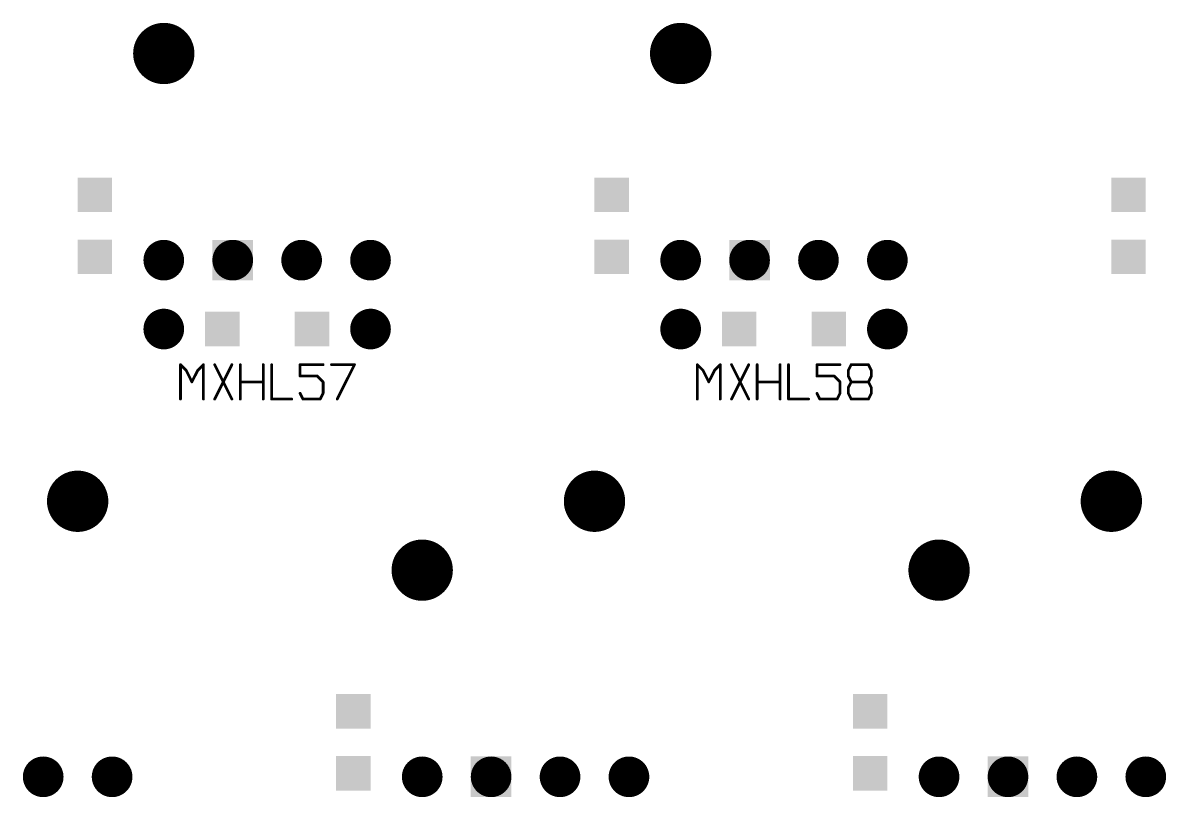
# Model space of a CAD drawing. Header units: millimetres. Extents: x 451 to 799, y 260 to 388.
# Drawn here: x 489.7 to 531.83, y 322.3 to 350.85 of the extents above; entities that cross this region are included whole.
import ezdxf

# ---------------------------------------------------------------- set-up
doc = ezdxf.new("R2010")
doc.units = ezdxf.units.MM
for name, color, linetype in [('3_A_', 4, 'Continuous'), ('4_A_', 54, 'Continuous'), ('5_A_', 7, 'Continuous')]:
    doc.layers.add(name, color=color, linetype=linetype)

# ---------------------------------------------------------------- blocks, each defined once
blk = doc.blocks.new('D24ROUND1_4986X1_4986')
blk.add_lwpolyline([(0.37465, 0, 0.7493, 0.7493, 1), (-0.37465, 0, 0.7493, 0.7493, 1), (0.37465, 0, 0.7493, 0.7493, 0)], format="xyseb")
blk = doc.blocks.new('D25ROUND2_2606X2_2606')
blk.add_lwpolyline([(0.56515, 0, 1.1303, 1.1303, 1), (-0.56515, 0, 1.1303, 1.1303, 1), (0.56515, 0, 1.1303, 1.1303, 0)], format="xyseb")
blk = doc.blocks.new('D16SQUARE1_27X1_27')
blk.add_solid([(-0.635, -0.635), (0.635, -0.635), (-0.635, 0.635), (0.635, 0.635)])
blk = doc.blocks.new('D41SQUARE1_4986X1_4986')
blk.add_solid([(-0.7493, -0.7493), (0.7493, -0.7493), (-0.7493, 0.7493), (0.7493, 0.7493)])

msp = doc.modelspace()

# ---------------------------------------------------------------- linework, layer by layer
at = {"layer": '5_A_'}
for points in [[(495.716, 338.031, 0.102, 0.102, 0), (495.505, 338.242, 0.102, 0.102, 0)], [(495.505, 338.242, 0.102, 0.102, 0), (495.505, 336.972, 0.102, 0.102, 0)], [(495.926, 337.607, 0.102, 0.102, 0), (495.716, 338.031, 0.102, 0.102, 0)], [(496.14, 338.031, 0.102, 0.102, 0), (495.926, 337.607, 0.102, 0.102, 0)], [(496.351, 338.242, 0.102, 0.102, 0), (496.14, 338.031, 0.102, 0.102, 0)], [(496.351, 336.972, 0.102, 0.102, 0), (496.351, 338.242, 0.102, 0.102, 0)], [(497.4, 336.972, 0.102, 0.102, 0), (496.765, 338.242, 0.102, 0.102, 0)], [(497.4, 338.242, 0.102, 0.102, 0), (496.765, 336.972, 0.102, 0.102, 0)], [(497.71, 336.972, 0.102, 0.102, 0), (497.71, 338.242, 0.102, 0.102, 0)], [(498.555, 336.972, 0.102, 0.102, 0), (498.555, 338.242, 0.102, 0.102, 0)], [(498.865, 336.972, 0.102, 0.102, 0), (498.865, 338.242, 0.102, 0.102, 0)], [(499.914, 337.82, 0.102, 0.102, 0), (499.914, 338.242, 0.102, 0.102, 0)], [(499.914, 338.242, 0.102, 0.102, 0), (500.763, 338.242, 0.102, 0.102, 0)], [(501.918, 338.242, 0.102, 0.102, 0), (501.07, 338.242, 0.102, 0.102, 0)], [(501.283, 336.972, 0.102, 0.102, 0), (501.918, 338.242, 0.102, 0.102, 0)], [(514.766, 338.031, 0.102, 0.102, 0), (514.555, 338.242, 0.102, 0.102, 0)], [(514.555, 338.242, 0.102, 0.102, 0), (514.555, 336.972, 0.102, 0.102, 0)], [(514.976, 337.607, 0.102, 0.102, 0), (514.766, 338.031, 0.102, 0.102, 0)], [(515.19, 338.031, 0.102, 0.102, 0), (514.976, 337.607, 0.102, 0.102, 0)], [(515.401, 338.242, 0.102, 0.102, 0), (515.19, 338.031, 0.102, 0.102, 0)], [(515.401, 336.972, 0.102, 0.102, 0), (515.401, 338.242, 0.102, 0.102, 0)], [(516.45, 336.972, 0.102, 0.102, 0), (515.815, 338.242, 0.102, 0.102, 0)], [(516.45, 338.242, 0.102, 0.102, 0), (515.815, 336.972, 0.102, 0.102, 0)], [(516.76, 336.972, 0.102, 0.102, 0), (516.76, 338.242, 0.102, 0.102, 0)], [(517.605, 336.972, 0.102, 0.102, 0), (517.605, 338.242, 0.102, 0.102, 0)], [(517.915, 336.972, 0.102, 0.102, 0), (517.915, 338.242, 0.102, 0.102, 0)], [(518.964, 337.82, 0.102, 0.102, 0), (518.964, 338.242, 0.102, 0.102, 0)], [(518.964, 338.242, 0.102, 0.102, 0), (519.813, 338.242, 0.102, 0.102, 0)], [(520.227, 338.242, 0.102, 0.102, 0), (520.12, 338.031, 0.102, 0.102, 0)], [(520.12, 338.031, 0.102, 0.102, 0), (520.12, 337.82, 0.102, 0.102, 0)], [(520.862, 338.242, 0.102, 0.102, 0), (520.227, 338.242, 0.102, 0.102, 0)], [(520.968, 338.031, 0.102, 0.102, 0), (520.862, 338.242, 0.102, 0.102, 0)], [(520.968, 337.82, 0.102, 0.102, 0), (520.968, 338.031, 0.102, 0.102, 0)], [(498.555, 337.607, 0.102, 0.102, 0), (497.71, 337.607, 0.102, 0.102, 0)], [(500.549, 337.82, 0.102, 0.102, 0), (499.914, 337.82, 0.102, 0.102, 0)], [(500.763, 337.607, 0.102, 0.102, 0), (500.549, 337.82, 0.102, 0.102, 0)], [(500.763, 337.185, 0.102, 0.102, 0), (500.763, 337.607, 0.102, 0.102, 0)], [(517.605, 337.607, 0.102, 0.102, 0), (516.76, 337.607, 0.102, 0.102, 0)], [(519.599, 337.82, 0.102, 0.102, 0), (518.964, 337.82, 0.102, 0.102, 0)], [(519.813, 337.607, 0.102, 0.102, 0), (519.599, 337.82, 0.102, 0.102, 0)], [(519.813, 337.185, 0.102, 0.102, 0), (519.813, 337.607, 0.102, 0.102, 0)], [(520.12, 337.82, 0.102, 0.102, 0), (520.227, 337.607, 0.102, 0.102, 0)], [(520.12, 337.396, 0.102, 0.102, 0), (520.227, 337.607, 0.102, 0.102, 0)], [(520.227, 337.607, 0.102, 0.102, 0), (520.862, 337.607, 0.102, 0.102, 0)], [(520.862, 337.607, 0.102, 0.102, 0), (520.968, 337.82, 0.102, 0.102, 0)], [(520.862, 337.607, 0.102, 0.102, 0), (520.968, 337.396, 0.102, 0.102, 0)], [(499.914, 337.185, 0.102, 0.102, 0), (500.021, 336.972, 0.102, 0.102, 0)], [(500.656, 336.972, 0.102, 0.102, 0), (500.763, 337.185, 0.102, 0.102, 0)], [(518.964, 337.185, 0.102, 0.102, 0), (519.071, 336.972, 0.102, 0.102, 0)], [(519.706, 336.972, 0.102, 0.102, 0), (519.813, 337.185, 0.102, 0.102, 0)], [(520.12, 337.185, 0.102, 0.102, 0), (520.12, 337.396, 0.102, 0.102, 0)], [(520.227, 336.972, 0.102, 0.102, 0), (520.12, 337.185, 0.102, 0.102, 0)], [(520.968, 337.185, 0.102, 0.102, 0), (520.862, 336.972, 0.102, 0.102, 0)], [(520.968, 337.396, 0.102, 0.102, 0), (520.968, 337.185, 0.102, 0.102, 0)], [(499.607, 336.972, 0.102, 0.102, 0), (498.865, 336.972, 0.102, 0.102, 0)], [(500.021, 336.972, 0.102, 0.102, 0), (500.656, 336.972, 0.102, 0.102, 0)], [(518.657, 336.972, 0.102, 0.102, 0), (517.915, 336.972, 0.102, 0.102, 0)], [(519.071, 336.972, 0.102, 0.102, 0), (519.706, 336.972, 0.102, 0.102, 0)], [(520.862, 336.972, 0.102, 0.102, 0), (520.227, 336.972, 0.102, 0.102, 0)]]:
    msp.add_lwpolyline(points, format="xyseb", dxfattribs=at)
for points in [[(495.479, 338.242, 0.0508, 0.0508, 1), (495.53, 338.242, 0.0508, 0.0508, 1), (495.479, 338.242, 0.0508, 0.0508, 0)], [(495.479, 338.242, 0.0508, 0.0508, 1), (495.53, 338.242, 0.0508, 0.0508, 1), (495.479, 338.242, 0.0508, 0.0508, 0)], [(495.479, 338.242, 0.0508, 0.0508, 1), (495.53, 338.242, 0.0508, 0.0508, 1), (495.479, 338.242, 0.0508, 0.0508, 0)], [(495.69, 338.031, 0.0508, 0.0508, 1), (495.741, 338.031, 0.0508, 0.0508, 1), (495.69, 338.031, 0.0508, 0.0508, 0)], [(495.69, 338.031, 0.0508, 0.0508, 1), (495.741, 338.031, 0.0508, 0.0508, 1), (495.69, 338.031, 0.0508, 0.0508, 0)], [(495.69, 338.031, 0.0508, 0.0508, 1), (495.741, 338.031, 0.0508, 0.0508, 1), (495.69, 338.031, 0.0508, 0.0508, 0)], [(496.114, 338.031, 0.0508, 0.0508, 1), (496.165, 338.031, 0.0508, 0.0508, 1), (496.114, 338.031, 0.0508, 0.0508, 0)], [(496.114, 338.031, 0.0508, 0.0508, 1), (496.165, 338.031, 0.0508, 0.0508, 1), (496.114, 338.031, 0.0508, 0.0508, 0)], [(496.114, 338.031, 0.0508, 0.0508, 1), (496.165, 338.031, 0.0508, 0.0508, 1), (496.114, 338.031, 0.0508, 0.0508, 0)], [(496.325, 338.242, 0.0508, 0.0508, 1), (496.376, 338.242, 0.0508, 0.0508, 1), (496.325, 338.242, 0.0508, 0.0508, 0)], [(496.325, 338.242, 0.0508, 0.0508, 1), (496.376, 338.242, 0.0508, 0.0508, 1), (496.325, 338.242, 0.0508, 0.0508, 0)], [(496.325, 338.242, 0.0508, 0.0508, 1), (496.376, 338.242, 0.0508, 0.0508, 1), (496.325, 338.242, 0.0508, 0.0508, 0)], [(496.739, 338.242, 0.0508, 0.0508, 1), (496.79, 338.242, 0.0508, 0.0508, 1), (496.739, 338.242, 0.0508, 0.0508, 0)], [(496.739, 338.242, 0.0508, 0.0508, 1), (496.79, 338.242, 0.0508, 0.0508, 1), (496.739, 338.242, 0.0508, 0.0508, 0)], [(497.374, 338.242, 0.0508, 0.0508, 1), (497.425, 338.242, 0.0508, 0.0508, 1), (497.374, 338.242, 0.0508, 0.0508, 0)], [(497.684, 338.242, 0.0508, 0.0508, 1), (497.735, 338.242, 0.0508, 0.0508, 1), (497.684, 338.242, 0.0508, 0.0508, 0)], [(497.684, 338.242, 0.0508, 0.0508, 1), (497.735, 338.242, 0.0508, 0.0508, 1), (497.684, 338.242, 0.0508, 0.0508, 0)], [(498.53, 338.242, 0.0508, 0.0508, 1), (498.581, 338.242, 0.0508, 0.0508, 1), (498.53, 338.242, 0.0508, 0.0508, 0)], [(498.53, 338.242, 0.0508, 0.0508, 1), (498.581, 338.242, 0.0508, 0.0508, 1), (498.53, 338.242, 0.0508, 0.0508, 0)], [(498.84, 338.242, 0.0508, 0.0508, 1), (498.891, 338.242, 0.0508, 0.0508, 1), (498.84, 338.242, 0.0508, 0.0508, 0)], [(498.84, 338.242, 0.0508, 0.0508, 1), (498.891, 338.242, 0.0508, 0.0508, 1), (498.84, 338.242, 0.0508, 0.0508, 0)], [(499.889, 338.242, 0.0508, 0.0508, 1), (499.94, 338.242, 0.0508, 0.0508, 1), (499.889, 338.242, 0.0508, 0.0508, 0)], [(499.889, 338.242, 0.0508, 0.0508, 1), (499.94, 338.242, 0.0508, 0.0508, 1), (499.889, 338.242, 0.0508, 0.0508, 0)], [(499.889, 338.242, 0.0508, 0.0508, 1), (499.94, 338.242, 0.0508, 0.0508, 1), (499.889, 338.242, 0.0508, 0.0508, 0)], [(500.737, 338.242, 0.0508, 0.0508, 1), (500.788, 338.242, 0.0508, 0.0508, 1), (500.737, 338.242, 0.0508, 0.0508, 0)], [(500.737, 338.242, 0.0508, 0.0508, 1), (500.788, 338.242, 0.0508, 0.0508, 1), (500.737, 338.242, 0.0508, 0.0508, 0)], [(501.045, 338.242, 0.0508, 0.0508, 1), (501.095, 338.242, 0.0508, 0.0508, 1), (501.045, 338.242, 0.0508, 0.0508, 0)], [(501.045, 338.242, 0.0508, 0.0508, 1), (501.095, 338.242, 0.0508, 0.0508, 1), (501.045, 338.242, 0.0508, 0.0508, 0)], [(501.893, 338.242, 0.0508, 0.0508, 1), (501.944, 338.242, 0.0508, 0.0508, 1), (501.893, 338.242, 0.0508, 0.0508, 0)], [(501.893, 338.242, 0.0508, 0.0508, 1), (501.944, 338.242, 0.0508, 0.0508, 1), (501.893, 338.242, 0.0508, 0.0508, 0)], [(501.893, 338.242, 0.0508, 0.0508, 1), (501.944, 338.242, 0.0508, 0.0508, 1), (501.893, 338.242, 0.0508, 0.0508, 0)], [(514.529, 338.242, 0.0508, 0.0508, 1), (514.58, 338.242, 0.0508, 0.0508, 1), (514.529, 338.242, 0.0508, 0.0508, 0)], [(514.529, 338.242, 0.0508, 0.0508, 1), (514.58, 338.242, 0.0508, 0.0508, 1), (514.529, 338.242, 0.0508, 0.0508, 0)], [(514.529, 338.242, 0.0508, 0.0508, 1), (514.58, 338.242, 0.0508, 0.0508, 1), (514.529, 338.242, 0.0508, 0.0508, 0)], [(514.74, 338.031, 0.0508, 0.0508, 1), (514.791, 338.031, 0.0508, 0.0508, 1), (514.74, 338.031, 0.0508, 0.0508, 0)], [(514.74, 338.031, 0.0508, 0.0508, 1), (514.791, 338.031, 0.0508, 0.0508, 1), (514.74, 338.031, 0.0508, 0.0508, 0)], [(514.74, 338.031, 0.0508, 0.0508, 1), (514.791, 338.031, 0.0508, 0.0508, 1), (514.74, 338.031, 0.0508, 0.0508, 0)], [(515.164, 338.031, 0.0508, 0.0508, 1), (515.215, 338.031, 0.0508, 0.0508, 1), (515.164, 338.031, 0.0508, 0.0508, 0)], [(515.164, 338.031, 0.0508, 0.0508, 1), (515.215, 338.031, 0.0508, 0.0508, 1), (515.164, 338.031, 0.0508, 0.0508, 0)], [(515.164, 338.031, 0.0508, 0.0508, 1), (515.215, 338.031, 0.0508, 0.0508, 1), (515.164, 338.031, 0.0508, 0.0508, 0)], [(515.375, 338.242, 0.0508, 0.0508, 1), (515.426, 338.242, 0.0508, 0.0508, 1), (515.375, 338.242, 0.0508, 0.0508, 0)], [(515.375, 338.242, 0.0508, 0.0508, 1), (515.426, 338.242, 0.0508, 0.0508, 1), (515.375, 338.242, 0.0508, 0.0508, 0)], [(515.375, 338.242, 0.0508, 0.0508, 1), (515.426, 338.242, 0.0508, 0.0508, 1), (515.375, 338.242, 0.0508, 0.0508, 0)], [(515.789, 338.242, 0.0508, 0.0508, 1), (515.84, 338.242, 0.0508, 0.0508, 1), (515.789, 338.242, 0.0508, 0.0508, 0)], [(515.789, 338.242, 0.0508, 0.0508, 1), (515.84, 338.242, 0.0508, 0.0508, 1), (515.789, 338.242, 0.0508, 0.0508, 0)], [(516.424, 338.242, 0.0508, 0.0508, 1), (516.475, 338.242, 0.0508, 0.0508, 1), (516.424, 338.242, 0.0508, 0.0508, 0)], [(516.734, 338.242, 0.0508, 0.0508, 1), (516.785, 338.242, 0.0508, 0.0508, 1), (516.734, 338.242, 0.0508, 0.0508, 0)], [(516.734, 338.242, 0.0508, 0.0508, 1), (516.785, 338.242, 0.0508, 0.0508, 1), (516.734, 338.242, 0.0508, 0.0508, 0)], [(517.58, 338.242, 0.0508, 0.0508, 1), (517.631, 338.242, 0.0508, 0.0508, 1), (517.58, 338.242, 0.0508, 0.0508, 0)], [(517.58, 338.242, 0.0508, 0.0508, 1), (517.631, 338.242, 0.0508, 0.0508, 1), (517.58, 338.242, 0.0508, 0.0508, 0)], [(517.89, 338.242, 0.0508, 0.0508, 1), (517.941, 338.242, 0.0508, 0.0508, 1), (517.89, 338.242, 0.0508, 0.0508, 0)], [(517.89, 338.242, 0.0508, 0.0508, 1), (517.941, 338.242, 0.0508, 0.0508, 1), (517.89, 338.242, 0.0508, 0.0508, 0)], [(518.939, 338.242, 0.0508, 0.0508, 1), (518.99, 338.242, 0.0508, 0.0508, 1), (518.939, 338.242, 0.0508, 0.0508, 0)], [(518.939, 338.242, 0.0508, 0.0508, 1), (518.99, 338.242, 0.0508, 0.0508, 1), (518.939, 338.242, 0.0508, 0.0508, 0)], [(518.939, 338.242, 0.0508, 0.0508, 1), (518.99, 338.242, 0.0508, 0.0508, 1), (518.939, 338.242, 0.0508, 0.0508, 0)], [(519.787, 338.242, 0.0508, 0.0508, 1), (519.838, 338.242, 0.0508, 0.0508, 1), (519.787, 338.242, 0.0508, 0.0508, 0)], [(519.787, 338.242, 0.0508, 0.0508, 1), (519.838, 338.242, 0.0508, 0.0508, 1), (519.787, 338.242, 0.0508, 0.0508, 0)], [(520.095, 338.031, 0.0508, 0.0508, 1), (520.145, 338.031, 0.0508, 0.0508, 1), (520.095, 338.031, 0.0508, 0.0508, 0)], [(520.095, 338.031, 0.0508, 0.0508, 1), (520.145, 338.031, 0.0508, 0.0508, 1), (520.095, 338.031, 0.0508, 0.0508, 0)], [(520.095, 338.031, 0.0508, 0.0508, 1), (520.145, 338.031, 0.0508, 0.0508, 1), (520.095, 338.031, 0.0508, 0.0508, 0)], [(520.201, 338.242, 0.0508, 0.0508, 1), (520.252, 338.242, 0.0508, 0.0508, 1), (520.201, 338.242, 0.0508, 0.0508, 0)], [(520.201, 338.242, 0.0508, 0.0508, 1), (520.252, 338.242, 0.0508, 0.0508, 1), (520.201, 338.242, 0.0508, 0.0508, 0)], [(520.201, 338.242, 0.0508, 0.0508, 1), (520.252, 338.242, 0.0508, 0.0508, 1), (520.201, 338.242, 0.0508, 0.0508, 0)], [(520.836, 338.242, 0.0508, 0.0508, 1), (520.887, 338.242, 0.0508, 0.0508, 1), (520.836, 338.242, 0.0508, 0.0508, 0)], [(520.836, 338.242, 0.0508, 0.0508, 1), (520.887, 338.242, 0.0508, 0.0508, 1), (520.836, 338.242, 0.0508, 0.0508, 0)], [(520.836, 338.242, 0.0508, 0.0508, 1), (520.887, 338.242, 0.0508, 0.0508, 1), (520.836, 338.242, 0.0508, 0.0508, 0)], [(520.943, 338.031, 0.0508, 0.0508, 1), (520.994, 338.031, 0.0508, 0.0508, 1), (520.943, 338.031, 0.0508, 0.0508, 0)], [(520.943, 338.031, 0.0508, 0.0508, 1), (520.994, 338.031, 0.0508, 0.0508, 1), (520.943, 338.031, 0.0508, 0.0508, 0)], [(520.943, 338.031, 0.0508, 0.0508, 1), (520.994, 338.031, 0.0508, 0.0508, 1), (520.943, 338.031, 0.0508, 0.0508, 0)], [(495.901, 337.607, 0.0508, 0.0508, 1), (495.952, 337.607, 0.0508, 0.0508, 1), (495.901, 337.607, 0.0508, 0.0508, 0)], [(495.901, 337.607, 0.0508, 0.0508, 1), (495.952, 337.607, 0.0508, 0.0508, 1), (495.901, 337.607, 0.0508, 0.0508, 0)], [(495.901, 337.607, 0.0508, 0.0508, 1), (495.952, 337.607, 0.0508, 0.0508, 1), (495.901, 337.607, 0.0508, 0.0508, 0)], [(497.684, 337.607, 0.0508, 0.0508, 1), (497.735, 337.607, 0.0508, 0.0508, 1), (497.684, 337.607, 0.0508, 0.0508, 0)], [(497.684, 337.607, 0.0508, 0.0508, 1), (497.735, 337.607, 0.0508, 0.0508, 1), (497.684, 337.607, 0.0508, 0.0508, 0)], [(498.53, 337.607, 0.0508, 0.0508, 1), (498.581, 337.607, 0.0508, 0.0508, 1), (498.53, 337.607, 0.0508, 0.0508, 0)], [(499.889, 337.82, 0.0508, 0.0508, 1), (499.94, 337.82, 0.0508, 0.0508, 1), (499.889, 337.82, 0.0508, 0.0508, 0)], [(499.889, 337.82, 0.0508, 0.0508, 1), (499.94, 337.82, 0.0508, 0.0508, 1), (499.889, 337.82, 0.0508, 0.0508, 0)], [(499.889, 337.82, 0.0508, 0.0508, 1), (499.94, 337.82, 0.0508, 0.0508, 1), (499.889, 337.82, 0.0508, 0.0508, 0)], [(500.524, 337.82, 0.0508, 0.0508, 1), (500.575, 337.82, 0.0508, 0.0508, 1), (500.524, 337.82, 0.0508, 0.0508, 0)], [(500.524, 337.82, 0.0508, 0.0508, 1), (500.575, 337.82, 0.0508, 0.0508, 1), (500.524, 337.82, 0.0508, 0.0508, 0)], [(500.524, 337.82, 0.0508, 0.0508, 1), (500.575, 337.82, 0.0508, 0.0508, 1), (500.524, 337.82, 0.0508, 0.0508, 0)], [(500.737, 337.607, 0.0508, 0.0508, 1), (500.788, 337.607, 0.0508, 0.0508, 1), (500.737, 337.607, 0.0508, 0.0508, 0)], [(500.737, 337.607, 0.0508, 0.0508, 1), (500.788, 337.607, 0.0508, 0.0508, 1), (500.737, 337.607, 0.0508, 0.0508, 0)], [(500.737, 337.607, 0.0508, 0.0508, 1), (500.788, 337.607, 0.0508, 0.0508, 1), (500.737, 337.607, 0.0508, 0.0508, 0)], [(514.951, 337.607, 0.0508, 0.0508, 1), (515.002, 337.607, 0.0508, 0.0508, 1), (514.951, 337.607, 0.0508, 0.0508, 0)], [(514.951, 337.607, 0.0508, 0.0508, 1), (515.002, 337.607, 0.0508, 0.0508, 1), (514.951, 337.607, 0.0508, 0.0508, 0)], [(514.951, 337.607, 0.0508, 0.0508, 1), (515.002, 337.607, 0.0508, 0.0508, 1), (514.951, 337.607, 0.0508, 0.0508, 0)], [(516.734, 337.607, 0.0508, 0.0508, 1), (516.785, 337.607, 0.0508, 0.0508, 1), (516.734, 337.607, 0.0508, 0.0508, 0)], [(516.734, 337.607, 0.0508, 0.0508, 1), (516.785, 337.607, 0.0508, 0.0508, 1), (516.734, 337.607, 0.0508, 0.0508, 0)], [(517.58, 337.607, 0.0508, 0.0508, 1), (517.631, 337.607, 0.0508, 0.0508, 1), (517.58, 337.607, 0.0508, 0.0508, 0)], [(518.939, 337.82, 0.0508, 0.0508, 1), (518.99, 337.82, 0.0508, 0.0508, 1), (518.939, 337.82, 0.0508, 0.0508, 0)], [(518.939, 337.82, 0.0508, 0.0508, 1), (518.99, 337.82, 0.0508, 0.0508, 1), (518.939, 337.82, 0.0508, 0.0508, 0)], [(518.939, 337.82, 0.0508, 0.0508, 1), (518.99, 337.82, 0.0508, 0.0508, 1), (518.939, 337.82, 0.0508, 0.0508, 0)], [(519.574, 337.82, 0.0508, 0.0508, 1), (519.625, 337.82, 0.0508, 0.0508, 1), (519.574, 337.82, 0.0508, 0.0508, 0)], [(519.574, 337.82, 0.0508, 0.0508, 1), (519.625, 337.82, 0.0508, 0.0508, 1), (519.574, 337.82, 0.0508, 0.0508, 0)], [(519.574, 337.82, 0.0508, 0.0508, 1), (519.625, 337.82, 0.0508, 0.0508, 1), (519.574, 337.82, 0.0508, 0.0508, 0)], [(519.787, 337.607, 0.0508, 0.0508, 1), (519.838, 337.607, 0.0508, 0.0508, 1), (519.787, 337.607, 0.0508, 0.0508, 0)], [(519.787, 337.607, 0.0508, 0.0508, 1), (519.838, 337.607, 0.0508, 0.0508, 1), (519.787, 337.607, 0.0508, 0.0508, 0)], [(519.787, 337.607, 0.0508, 0.0508, 1), (519.838, 337.607, 0.0508, 0.0508, 1), (519.787, 337.607, 0.0508, 0.0508, 0)], [(520.095, 337.82, 0.0508, 0.0508, 1), (520.145, 337.82, 0.0508, 0.0508, 1), (520.095, 337.82, 0.0508, 0.0508, 0)], [(520.095, 337.82, 0.0508, 0.0508, 1), (520.145, 337.82, 0.0508, 0.0508, 1), (520.095, 337.82, 0.0508, 0.0508, 0)], [(520.095, 337.82, 0.0508, 0.0508, 1), (520.145, 337.82, 0.0508, 0.0508, 1), (520.095, 337.82, 0.0508, 0.0508, 0)], [(520.201, 337.607, 0.0508, 0.0508, 1), (520.252, 337.607, 0.0508, 0.0508, 1), (520.201, 337.607, 0.0508, 0.0508, 0)], [(520.201, 337.607, 0.0508, 0.0508, 1), (520.252, 337.607, 0.0508, 0.0508, 1), (520.201, 337.607, 0.0508, 0.0508, 0)], [(520.201, 337.607, 0.0508, 0.0508, 1), (520.252, 337.607, 0.0508, 0.0508, 1), (520.201, 337.607, 0.0508, 0.0508, 0)], [(520.201, 337.607, 0.0508, 0.0508, 1), (520.252, 337.607, 0.0508, 0.0508, 1), (520.201, 337.607, 0.0508, 0.0508, 0)], [(520.201, 337.607, 0.0508, 0.0508, 1), (520.252, 337.607, 0.0508, 0.0508, 1), (520.201, 337.607, 0.0508, 0.0508, 0)], [(520.836, 337.607, 0.0508, 0.0508, 1), (520.887, 337.607, 0.0508, 0.0508, 1), (520.836, 337.607, 0.0508, 0.0508, 0)], [(520.836, 337.607, 0.0508, 0.0508, 1), (520.887, 337.607, 0.0508, 0.0508, 1), (520.836, 337.607, 0.0508, 0.0508, 0)], [(520.836, 337.607, 0.0508, 0.0508, 1), (520.887, 337.607, 0.0508, 0.0508, 1), (520.836, 337.607, 0.0508, 0.0508, 0)], [(520.836, 337.607, 0.0508, 0.0508, 1), (520.887, 337.607, 0.0508, 0.0508, 1), (520.836, 337.607, 0.0508, 0.0508, 0)], [(520.943, 337.82, 0.0508, 0.0508, 1), (520.994, 337.82, 0.0508, 0.0508, 1), (520.943, 337.82, 0.0508, 0.0508, 0)], [(520.943, 337.82, 0.0508, 0.0508, 1), (520.994, 337.82, 0.0508, 0.0508, 1), (520.943, 337.82, 0.0508, 0.0508, 0)], [(520.943, 337.82, 0.0508, 0.0508, 1), (520.994, 337.82, 0.0508, 0.0508, 1), (520.943, 337.82, 0.0508, 0.0508, 0)], [(499.889, 337.185, 0.0508, 0.0508, 1), (499.94, 337.185, 0.0508, 0.0508, 1), (499.889, 337.185, 0.0508, 0.0508, 0)], [(500.737, 337.185, 0.0508, 0.0508, 1), (500.788, 337.185, 0.0508, 0.0508, 1), (500.737, 337.185, 0.0508, 0.0508, 0)], [(500.737, 337.185, 0.0508, 0.0508, 1), (500.788, 337.185, 0.0508, 0.0508, 1), (500.737, 337.185, 0.0508, 0.0508, 0)], [(500.737, 337.185, 0.0508, 0.0508, 1), (500.788, 337.185, 0.0508, 0.0508, 1), (500.737, 337.185, 0.0508, 0.0508, 0)], [(518.939, 337.185, 0.0508, 0.0508, 1), (518.99, 337.185, 0.0508, 0.0508, 1), (518.939, 337.185, 0.0508, 0.0508, 0)], [(519.787, 337.185, 0.0508, 0.0508, 1), (519.838, 337.185, 0.0508, 0.0508, 1), (519.787, 337.185, 0.0508, 0.0508, 0)], [(519.787, 337.185, 0.0508, 0.0508, 1), (519.838, 337.185, 0.0508, 0.0508, 1), (519.787, 337.185, 0.0508, 0.0508, 0)], [(519.787, 337.185, 0.0508, 0.0508, 1), (519.838, 337.185, 0.0508, 0.0508, 1), (519.787, 337.185, 0.0508, 0.0508, 0)], [(520.095, 337.396, 0.0508, 0.0508, 1), (520.145, 337.396, 0.0508, 0.0508, 1), (520.095, 337.396, 0.0508, 0.0508, 0)], [(520.095, 337.396, 0.0508, 0.0508, 1), (520.145, 337.396, 0.0508, 0.0508, 1), (520.095, 337.396, 0.0508, 0.0508, 0)], [(520.095, 337.396, 0.0508, 0.0508, 1), (520.145, 337.396, 0.0508, 0.0508, 1), (520.095, 337.396, 0.0508, 0.0508, 0)], [(520.095, 337.185, 0.0508, 0.0508, 1), (520.145, 337.185, 0.0508, 0.0508, 1), (520.095, 337.185, 0.0508, 0.0508, 0)], [(520.095, 337.185, 0.0508, 0.0508, 1), (520.145, 337.185, 0.0508, 0.0508, 1), (520.095, 337.185, 0.0508, 0.0508, 0)], [(520.095, 337.185, 0.0508, 0.0508, 1), (520.145, 337.185, 0.0508, 0.0508, 1), (520.095, 337.185, 0.0508, 0.0508, 0)], [(520.943, 337.396, 0.0508, 0.0508, 1), (520.994, 337.396, 0.0508, 0.0508, 1), (520.943, 337.396, 0.0508, 0.0508, 0)], [(520.943, 337.396, 0.0508, 0.0508, 1), (520.994, 337.396, 0.0508, 0.0508, 1), (520.943, 337.396, 0.0508, 0.0508, 0)], [(520.943, 337.396, 0.0508, 0.0508, 1), (520.994, 337.396, 0.0508, 0.0508, 1), (520.943, 337.396, 0.0508, 0.0508, 0)], [(520.943, 337.185, 0.0508, 0.0508, 1), (520.994, 337.185, 0.0508, 0.0508, 1), (520.943, 337.185, 0.0508, 0.0508, 0)], [(520.943, 337.185, 0.0508, 0.0508, 1), (520.994, 337.185, 0.0508, 0.0508, 1), (520.943, 337.185, 0.0508, 0.0508, 0)], [(520.943, 337.185, 0.0508, 0.0508, 1), (520.994, 337.185, 0.0508, 0.0508, 1), (520.943, 337.185, 0.0508, 0.0508, 0)], [(495.479, 336.972, 0.0508, 0.0508, 1), (495.53, 336.972, 0.0508, 0.0508, 1), (495.479, 336.972, 0.0508, 0.0508, 0)], [(495.479, 336.972, 0.0508, 0.0508, 1), (495.53, 336.972, 0.0508, 0.0508, 1), (495.479, 336.972, 0.0508, 0.0508, 0)], [(496.325, 336.972, 0.0508, 0.0508, 1), (496.376, 336.972, 0.0508, 0.0508, 1), (496.325, 336.972, 0.0508, 0.0508, 0)], [(496.739, 336.972, 0.0508, 0.0508, 1), (496.79, 336.972, 0.0508, 0.0508, 1), (496.739, 336.972, 0.0508, 0.0508, 0)], [(496.739, 336.972, 0.0508, 0.0508, 1), (496.79, 336.972, 0.0508, 0.0508, 1), (496.739, 336.972, 0.0508, 0.0508, 0)], [(497.374, 336.972, 0.0508, 0.0508, 1), (497.425, 336.972, 0.0508, 0.0508, 1), (497.374, 336.972, 0.0508, 0.0508, 0)], [(497.684, 336.972, 0.0508, 0.0508, 1), (497.735, 336.972, 0.0508, 0.0508, 1), (497.684, 336.972, 0.0508, 0.0508, 0)], [(498.53, 336.972, 0.0508, 0.0508, 1), (498.581, 336.972, 0.0508, 0.0508, 1), (498.53, 336.972, 0.0508, 0.0508, 0)], [(498.84, 336.972, 0.0508, 0.0508, 1), (498.891, 336.972, 0.0508, 0.0508, 1), (498.84, 336.972, 0.0508, 0.0508, 0)], [(498.84, 336.972, 0.0508, 0.0508, 1), (498.891, 336.972, 0.0508, 0.0508, 1), (498.84, 336.972, 0.0508, 0.0508, 0)], [(498.84, 336.972, 0.0508, 0.0508, 1), (498.891, 336.972, 0.0508, 0.0508, 1), (498.84, 336.972, 0.0508, 0.0508, 0)], [(499.582, 336.972, 0.0508, 0.0508, 1), (499.632, 336.972, 0.0508, 0.0508, 1), (499.582, 336.972, 0.0508, 0.0508, 0)], [(499.996, 336.972, 0.0508, 0.0508, 1), (500.046, 336.972, 0.0508, 0.0508, 1), (499.996, 336.972, 0.0508, 0.0508, 0)], [(499.996, 336.972, 0.0508, 0.0508, 1), (500.046, 336.972, 0.0508, 0.0508, 1), (499.996, 336.972, 0.0508, 0.0508, 0)], [(499.996, 336.972, 0.0508, 0.0508, 1), (500.046, 336.972, 0.0508, 0.0508, 1), (499.996, 336.972, 0.0508, 0.0508, 0)], [(500.631, 336.972, 0.0508, 0.0508, 1), (500.681, 336.972, 0.0508, 0.0508, 1), (500.631, 336.972, 0.0508, 0.0508, 0)], [(500.631, 336.972, 0.0508, 0.0508, 1), (500.681, 336.972, 0.0508, 0.0508, 1), (500.631, 336.972, 0.0508, 0.0508, 0)], [(500.631, 336.972, 0.0508, 0.0508, 1), (500.681, 336.972, 0.0508, 0.0508, 1), (500.631, 336.972, 0.0508, 0.0508, 0)], [(501.258, 336.972, 0.0508, 0.0508, 1), (501.309, 336.972, 0.0508, 0.0508, 1), (501.258, 336.972, 0.0508, 0.0508, 0)], [(514.529, 336.972, 0.0508, 0.0508, 1), (514.58, 336.972, 0.0508, 0.0508, 1), (514.529, 336.972, 0.0508, 0.0508, 0)], [(514.529, 336.972, 0.0508, 0.0508, 1), (514.58, 336.972, 0.0508, 0.0508, 1), (514.529, 336.972, 0.0508, 0.0508, 0)], [(515.375, 336.972, 0.0508, 0.0508, 1), (515.426, 336.972, 0.0508, 0.0508, 1), (515.375, 336.972, 0.0508, 0.0508, 0)], [(515.789, 336.972, 0.0508, 0.0508, 1), (515.84, 336.972, 0.0508, 0.0508, 1), (515.789, 336.972, 0.0508, 0.0508, 0)], [(515.789, 336.972, 0.0508, 0.0508, 1), (515.84, 336.972, 0.0508, 0.0508, 1), (515.789, 336.972, 0.0508, 0.0508, 0)], [(516.424, 336.972, 0.0508, 0.0508, 1), (516.475, 336.972, 0.0508, 0.0508, 1), (516.424, 336.972, 0.0508, 0.0508, 0)], [(516.734, 336.972, 0.0508, 0.0508, 1), (516.785, 336.972, 0.0508, 0.0508, 1), (516.734, 336.972, 0.0508, 0.0508, 0)], [(517.58, 336.972, 0.0508, 0.0508, 1), (517.631, 336.972, 0.0508, 0.0508, 1), (517.58, 336.972, 0.0508, 0.0508, 0)], [(517.89, 336.972, 0.0508, 0.0508, 1), (517.941, 336.972, 0.0508, 0.0508, 1), (517.89, 336.972, 0.0508, 0.0508, 0)], [(517.89, 336.972, 0.0508, 0.0508, 1), (517.941, 336.972, 0.0508, 0.0508, 1), (517.89, 336.972, 0.0508, 0.0508, 0)], [(517.89, 336.972, 0.0508, 0.0508, 1), (517.941, 336.972, 0.0508, 0.0508, 1), (517.89, 336.972, 0.0508, 0.0508, 0)], [(518.632, 336.972, 0.0508, 0.0508, 1), (518.682, 336.972, 0.0508, 0.0508, 1), (518.632, 336.972, 0.0508, 0.0508, 0)], [(519.046, 336.972, 0.0508, 0.0508, 1), (519.096, 336.972, 0.0508, 0.0508, 1), (519.046, 336.972, 0.0508, 0.0508, 0)], [(519.046, 336.972, 0.0508, 0.0508, 1), (519.096, 336.972, 0.0508, 0.0508, 1), (519.046, 336.972, 0.0508, 0.0508, 0)], [(519.046, 336.972, 0.0508, 0.0508, 1), (519.096, 336.972, 0.0508, 0.0508, 1), (519.046, 336.972, 0.0508, 0.0508, 0)], [(519.681, 336.972, 0.0508, 0.0508, 1), (519.731, 336.972, 0.0508, 0.0508, 1), (519.681, 336.972, 0.0508, 0.0508, 0)], [(519.681, 336.972, 0.0508, 0.0508, 1), (519.731, 336.972, 0.0508, 0.0508, 1), (519.681, 336.972, 0.0508, 0.0508, 0)], [(519.681, 336.972, 0.0508, 0.0508, 1), (519.731, 336.972, 0.0508, 0.0508, 1), (519.681, 336.972, 0.0508, 0.0508, 0)], [(520.201, 336.972, 0.0508, 0.0508, 1), (520.252, 336.972, 0.0508, 0.0508, 1), (520.201, 336.972, 0.0508, 0.0508, 0)], [(520.201, 336.972, 0.0508, 0.0508, 1), (520.252, 336.972, 0.0508, 0.0508, 1), (520.201, 336.972, 0.0508, 0.0508, 0)], [(520.201, 336.972, 0.0508, 0.0508, 1), (520.252, 336.972, 0.0508, 0.0508, 1), (520.201, 336.972, 0.0508, 0.0508, 0)], [(520.836, 336.972, 0.0508, 0.0508, 1), (520.887, 336.972, 0.0508, 0.0508, 1), (520.836, 336.972, 0.0508, 0.0508, 0)], [(520.836, 336.972, 0.0508, 0.0508, 1), (520.887, 336.972, 0.0508, 0.0508, 1), (520.836, 336.972, 0.0508, 0.0508, 0)], [(520.836, 336.972, 0.0508, 0.0508, 1), (520.887, 336.972, 0.0508, 0.0508, 1), (520.836, 336.972, 0.0508, 0.0508, 0)]]:
    msp.add_lwpolyline(points, format="xyseb", close=True, dxfattribs=at)

# ---------------------------------------------------------------- block references
at = {"layer": '3_A_'}
for name, p in [('D25ROUND2_2606X2_2606', (494.89, 349.715)), ('D25ROUND2_2606X2_2606', (513.94, 349.715)), ('D24ROUND1_4986X1_4986', (494.89, 342.095)), ('D24ROUND1_4986X1_4986', (497.43, 342.095)), ('D24ROUND1_4986X1_4986', (499.97, 342.095)), ('D24ROUND1_4986X1_4986', (502.51, 342.095)), ('D24ROUND1_4986X1_4986', (513.94, 342.095)), ('D24ROUND1_4986X1_4986', (516.48, 342.095)), ('D24ROUND1_4986X1_4986', (519.02, 342.095)), ('D24ROUND1_4986X1_4986', (521.56, 342.095)), ('D24ROUND1_4986X1_4986', (494.89, 339.555)), ('D24ROUND1_4986X1_4986', (502.51, 339.555)), ('D24ROUND1_4986X1_4986', (513.94, 339.555)), ('D24ROUND1_4986X1_4986', (521.56, 339.555)), ('D25ROUND2_2606X2_2606', (491.715, 333.205)), ('D25ROUND2_2606X2_2606', (510.765, 333.205)), ('D25ROUND2_2606X2_2606', (529.815, 333.205)), ('D25ROUND2_2606X2_2606', (504.415, 330.665)), ('D25ROUND2_2606X2_2606', (523.465, 330.665)), ('D24ROUND1_4986X1_4986', (490.445, 323.045)), ('D24ROUND1_4986X1_4986', (492.985, 323.045)), ('D24ROUND1_4986X1_4986', (504.415, 323.045)), ('D24ROUND1_4986X1_4986', (506.955, 323.045)), ('D24ROUND1_4986X1_4986', (509.495, 323.045)), ('D24ROUND1_4986X1_4986', (512.035, 323.045)), ('D24ROUND1_4986X1_4986', (523.465, 323.045)), ('D24ROUND1_4986X1_4986', (526.005, 323.045)), ('D24ROUND1_4986X1_4986', (528.545, 323.045)), ('D24ROUND1_4986X1_4986', (531.085, 323.045))]:
    msp.add_blockref(name, p, dxfattribs=at)
at = {"layer": '4_A_'}
for name, p in [('D25ROUND2_2606X2_2606', (494.89, 349.715)), ('D25ROUND2_2606X2_2606', (513.94, 349.715)), ('D16SQUARE1_27X1_27', (492.35, 344.508)), ('D16SQUARE1_27X1_27', (511.4, 344.508)), ('D16SQUARE1_27X1_27', (530.45, 344.508)), ('D16SQUARE1_27X1_27', (492.35, 342.222)), ('D24ROUND1_4986X1_4986', (494.89, 342.095)), ('D41SQUARE1_4986X1_4986', (497.43, 342.095)), ('D24ROUND1_4986X1_4986', (499.97, 342.095)), ('D24ROUND1_4986X1_4986', (502.51, 342.095)), ('D16SQUARE1_27X1_27', (511.4, 342.222)), ('D24ROUND1_4986X1_4986', (513.94, 342.095)), ('D41SQUARE1_4986X1_4986', (516.48, 342.095)), ('D24ROUND1_4986X1_4986', (519.02, 342.095)), ('D24ROUND1_4986X1_4986', (521.56, 342.095)), ('D16SQUARE1_27X1_27', (530.45, 342.222)), ('D24ROUND1_4986X1_4986', (494.89, 339.555)), ('D16SQUARE1_27X1_27', (497.049, 339.555)), ('D16SQUARE1_27X1_27', (500.351, 339.555)), ('D24ROUND1_4986X1_4986', (502.51, 339.555)), ('D24ROUND1_4986X1_4986', (513.94, 339.555)), ('D16SQUARE1_27X1_27', (516.099, 339.555)), ('D16SQUARE1_27X1_27', (519.401, 339.555)), ('D24ROUND1_4986X1_4986', (521.56, 339.555)), ('D25ROUND2_2606X2_2606', (491.715, 333.205)), ('D25ROUND2_2606X2_2606', (510.765, 333.205)), ('D25ROUND2_2606X2_2606', (529.815, 333.205)), ('D25ROUND2_2606X2_2606', (504.415, 330.665)), ('D25ROUND2_2606X2_2606', (523.465, 330.665)), ('D16SQUARE1_27X1_27', (501.875, 325.458)), ('D16SQUARE1_27X1_27', (520.925, 325.458)), ('D24ROUND1_4986X1_4986', (490.445, 323.045)), ('D24ROUND1_4986X1_4986', (492.985, 323.045)), ('D16SQUARE1_27X1_27', (501.875, 323.172)), ('D24ROUND1_4986X1_4986', (504.415, 323.045)), ('D41SQUARE1_4986X1_4986', (506.955, 323.045)), ('D24ROUND1_4986X1_4986', (509.495, 323.045)), ('D24ROUND1_4986X1_4986', (512.035, 323.045)), ('D16SQUARE1_27X1_27', (520.925, 323.172)), ('D24ROUND1_4986X1_4986', (523.465, 323.045)), ('D41SQUARE1_4986X1_4986', (526.005, 323.045)), ('D24ROUND1_4986X1_4986', (528.545, 323.045)), ('D24ROUND1_4986X1_4986', (531.085, 323.045))]:
    msp.add_blockref(name, p, dxfattribs=at)

doc.saveas('drawing.dxf')
